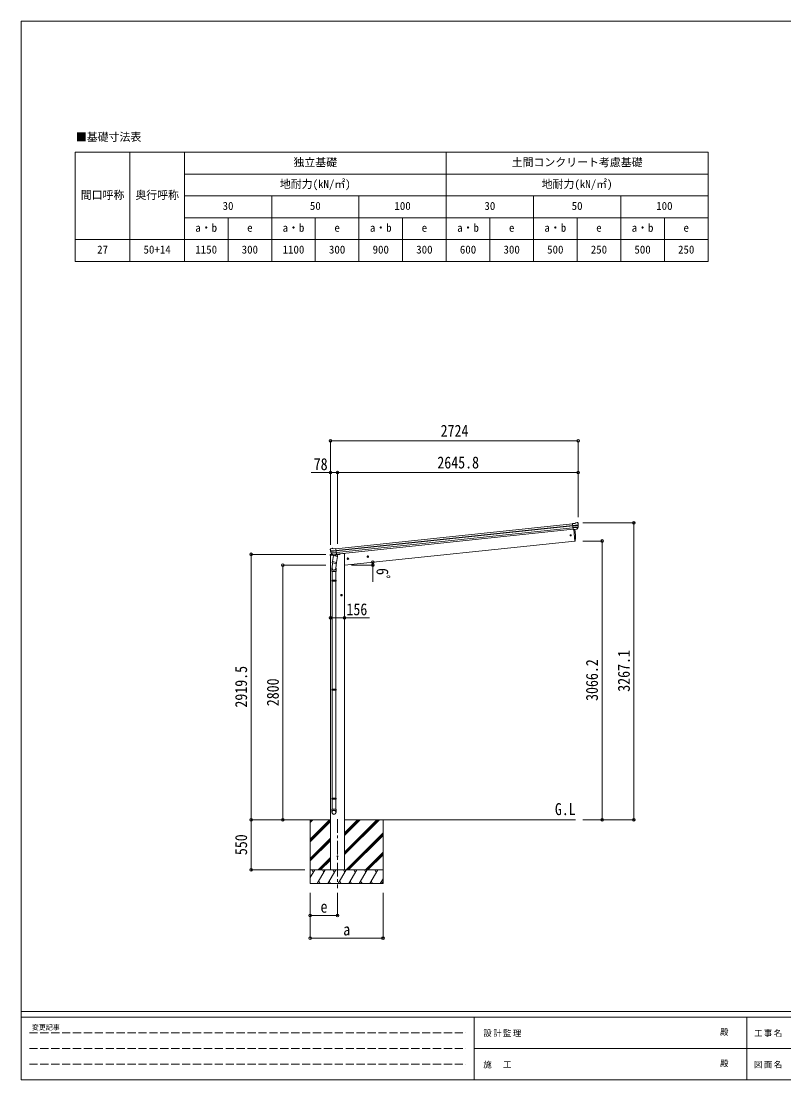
# Model space of a CAD drawing. Units: millimetres at full size, sheet at 1:30; some dimension numbers follow another scale. Extents: x -8432 to 8432, y -5820 to 5820.
# Drawn here: x -8432 to -42, y -5820 to 5820 of the extents above; entities that cross this region are included whole.
import ezdxf
from ezdxf.enums import TextEntityAlignment as Align

# ---------------------------------------------------------------- set-up
doc = ezdxf.new("R2010")
doc.units = ezdxf.units.MM
doc.header["$LTSCALE"] = 30
doc.header["$PDMODE"] = 32
doc.header["$PDSIZE"] = 30
doc.linetypes.add('CHAIN1', pattern=[8, 5, -1, 1, -1])
doc.linetypes.add('DASHED3', pattern=[4, 3, -1])
for name, color, linetype, lineweight in [('0-0_0', 7, 'Continuous', 9), ('0-1_本体', 5, 'CHAIN1', 9), ('0-3_ELV2', 4, 'Continuous', 9), ('0-6_OTH_LINE', 6, 'Continuous', 9), ('0-9_OUTLINE', 7, 'Continuous', 9), ('8-0', 7, 'Continuous', 18), ('F-0_240', 7, 'Continuous', 9)]:
    doc.layers.add(name, color=color, linetype=linetype, lineweight=lineweight)
doc.layers.add('0-7_SHAPE', color=7, linetype='Continuous')
doc.styles.add('ＭＳ ゴシック', font='')
doc.styles.get('ＭＳ ゴシック').set_extended_font_data('MS Gothic')

msp = doc.modelspace()

# ---------------------------------------------------------------- linework, layer by layer
at = {"layer": '0-0_0'}
for p, q in [((-5480.46, -2961.9), (-5029.33, -2961.9)), ((-5251.58, -2961.9), (-5251.58, -3661.9)), ((-5251.58, -3173.13), (-5040.35, -2961.9)), ((-5251.58, -2989.29), (-5224.2, -2961.9)), ((-5251.58, -2975.14), (-5238.34, -2961.9)), ((-5251.58, -3187.27), (-5029.33, -2965.03)), ((-5251.58, -3201.42), (-5029.33, -2979.17)), ((-4873.83, -2961.9), (-2333.88, -2961.9)), ((-4873.83, -3344.17), (-4491.56, -2961.9)), ((-4873.83, -3315.88), (-4519.85, -2961.9)), ((-4873.83, -3330.02), (-4505.71, -2961.9)), ((-4873.83, -3132.03), (-4703.7, -2961.9)), ((-4873.83, -3117.89), (-4717.84, -2961.9)), ((-4873.83, -3103.75), (-4731.98, -2961.9)), ((-4451.58, -2961.9), (-4451.58, -3661.9)), ((-4857.72, -3511.9), (-4451.58, -3105.77)), ((-4843.58, -3511.9), (-4451.58, -3119.91)), ((-4829.43, -3511.9), (-4451.58, -3134.05)), ((-5251.58, -3385.26), (-5029.33, -3163.02)), ((-5251.58, -3399.41), (-5029.33, -3177.16)), ((-5251.58, -3413.55), (-5029.33, -3191.3)), ((-5166.09, -3511.9), (-5029.33, -3375.15)), ((-4645.59, -3511.9), (-4451.58, -3317.9)), ((-4631.44, -3511.9), (-4451.58, -3332.04)), ((-4617.3, -3511.9), (-4451.58, -3346.18)), ((-5151.94, -3511.9), (-5029.33, -3389.29)), ((-5137.8, -3511.9), (-5029.33, -3403.43)), ((-4451.58, -3511.9), (-5251.58, -3511.9)), ((-5251.58, -3595.74), (-5203.18, -3511.9)), ((-5218.18, -3537.88), (-5233.18, -3511.9)), ((-5174.31, -3661.9), (-5087.71, -3511.9)), ((-5102.71, -3537.89), (-5117.71, -3511.9)), ((-5058.84, -3661.9), (-4972.24, -3511.9)), ((-4987.24, -3537.89), (-5002.24, -3511.9)), ((-4943.37, -3661.9), (-4856.77, -3511.9)), ((-4871.77, -3537.89), (-4886.77, -3511.9)), ((-4827.9, -3661.9), (-4741.3, -3511.9)), ((-4756.3, -3537.89), (-4771.3, -3511.9)), ((-4712.43, -3661.9), (-4625.83, -3511.9)), ((-4655.83, -3511.9), (-4640.83, -3537.89)), ((-4596.96, -3661.9), (-4510.36, -3511.9)), ((-4525.36, -3537.89), (-4540.36, -3511.9)), ((-5251.58, -3661.9), (-4451.58, -3661.9)), ((-5159.31, -3635.92), (-5144.31, -3661.9)), ((-5043.84, -3635.92), (-5028.84, -3661.9)), ((-4928.37, -3635.92), (-4913.37, -3661.9)), ((-4812.9, -3635.92), (-4797.9, -3661.9)), ((-4697.43, -3635.93), (-4682.43, -3661.9)), ((-4581.96, -3635.92), (-4566.96, -3661.9)), ((-4481.49, -3661.9), (-4451.58, -3610.09)), ((-4466.49, -3635.92), (-4451.58, -3661.76))]:
    msp.add_line(p, q, dxfattribs=at)
at = {"layer": '0-1_本体'}
msp.add_line((-4951.58, -2952.91), (-4951.58, -3712.12), dxfattribs=at)
at = {"layer": '0-3_ELV2'}
for p, q in [((-4969.42, 20.1), (-2367.67, 293.55)), ((-4967.43, 1.21), (-2365.68, 274.66)), ((-4967, -2.97), (-2365.25, 270.48)), ((-4964.91, -22.83), (-2363.16, 250.62)), ((-2361.4, 233.88), (-4963.15, -39.57)), ((-2341.36, 298.33), (-2367.88, 295.54)), ((-2361.09, 230.99), (-2367.88, 295.54)), ((-2365.72, 275.02), (-2305.98, 281.29)), ((-2305.5, 275.43), (-2365.11, 269.16)), ((-2306.34, 258.67), (-2363.37, 252.68)), ((-2307.73, 254.01), (-2362.9, 248.21)), ((-2317.74, 235.78), (-2361.12, 231.22)), ((-2350.88, 231.97), (-2325.55, 234.64)), ((-2341.36, 298.33), (-2329.76, 305.3)), ((-2328.53, 305.71), (-2315.04, 307.13)), ((-2325.55, 234.64), (-2325.29, 234.76)), ((-2325.29, 234.76), (-2317.6, 235.56)), ((-2316.29, 237.43), (-2306.84, 255.73)), ((-2315.24, 237), (-2305.12, 255.26)), ((-2311.37, 306.04), (-2311.38, 306.05)), ((-2311.37, 306.04), (-2306.19, 301.85)), ((-2304.81, 298.15), (-2305.12, 300)), ((-2361.09, 230.99), (-2351.15, 232.04)), ((-2354.21, 231.72), (-2340.82, 104.33)), ((-2351.15, 232.04), (-2350.88, 231.97)), ((-5031.87, 11.53), (-5031.95, 13.4)), ((-5030.58, 16.29), (-5031.28, 15.43)), ((-5027.08, 20.61), (-5030.58, 16.29)), ((-4967.47, 1.56), (-5027.21, -4.72)), ((-5027.08, 20.61), (-5027.08, 20.62)), ((-5023.72, 22.44), (-5023.72, 22.44)), ((-4996.15, 19.3), (-4969.63, 22.09)), ((-4962.84, -42.46), (-4969.63, 22.09)), ((-2340.82, 104.33), (-4874.33, -161.96)), ((-2340.82, 104.33), (-2338.77, 104.61)), ((-5031.58, -47.06), (-5032.47, -53.9)), ((-5032.47, -53.9), (-4998.74, -50.35)), ((-5029.33, -3511.9), (-5029.33, -53.56)), ((-5012.07, -42.7), (-5028.91, -44.47)), ((-5026.46, -10.56), (-4966.86, -4.29)), ((-5008.95, -46.12), (-5022.65, -30.36)), ((-5022.16, -26.77), (-4965.12, -20.78)), ((-5008.01, -45.48), (-5021.06, -29.54)), ((-5019.83, -31.04), (-4964.65, -25.24)), ((-4998.65, -46.23), (-5006.34, -47.03)), ((-5006.24, -46.8), (-4962.87, -42.24)), ((-5005.49, -47.04), (-5003.93, -46.87)), ((-5003.93, -46.87), (-4966.39, -42.93)), ((-4998.37, -46.29), (-4998.65, -46.23)), ((-4973.04, -43.63), (-4998.37, -46.29)), ((-4972.79, -43.51), (-4973.04, -43.63)), ((-4962.84, -42.46), (-4972.79, -43.51)), ((-4966.39, -42.93), (-4964.83, -42.76)), ((-4958.72, -46.14), (-4929.46, -43.07)), ((-4924.6, -35.52), (-4925.02, -38.75)), ((-4838.4, -83.26), (-4844.47, -87.68)), ((-4844.47, -87.68), (-4843.68, -95.14)), ((-4843.68, -95.14), (-4836.83, -98.19)), ((-4831.54, -86.32), (-4838.4, -83.26)), ((-4619.6, -60.27), (-4625.67, -64.68)), ((-4625.67, -64.68), (-4624.89, -72.14)), ((-4624.89, -72.14), (-4618.03, -75.2)), ((-4612.75, -63.32), (-4619.6, -60.27)), ((-4907.83, -483.95), (-4914.33, -487.7)), ((-4914.33, -487.7), (-4914.33, -495.21)), ((-4914.33, -495.21), (-4907.83, -498.96)), ((-4901.33, -487.7), (-4907.83, -483.95))]:
    msp.add_line(p, q, dxfattribs=at)
for points in [[(-5010.23, 23.86), (-5010.24, 23.86), (-5023.72, 22.44)], [(-4996.15, 19.3), (-5008.95, 23.71), (-5008.95, 23.71)], [(-4873.83, -3511.9), (-4873.83, -32.9), (-4893.83, -32.9), (-4924.68, -36.15)], [(-4836.83, -98.19), (-4830.76, -93.78), (-4831.54, -86.32)], [(-4618.03, -75.2), (-4611.96, -70.79), (-4612.75, -63.32)], [(-4907.83, -498.96), (-4901.33, -495.21), (-4901.33, -487.7)]]:
    msp.add_lwpolyline(points, dxfattribs=at)
for centre, radius in [((-2387.62, 166.88), 6.5), ((-4837.61, -90.73), 8.5), ((-4837.61, -90.73), 7.7), ((-4837.61, -90.73), 6.5), ((-4618.82, -67.73), 8.5), ((-4618.82, -67.73), 7.7), ((-4618.82, -67.73), 6.5), ((-4907.83, -491.46), 8.5), ((-4907.83, -491.46), 7.7), ((-4907.83, -491.46), 6.5), ((-4951.58, -3361.9), 4.5)]:
    msp.add_circle(centre, radius, dxfattribs=at)
for centre, radius, start, end in [((-3235.43, 144.53), 900, 357.63919, 5.64987), ((-2328.21, 302.73), 3, 96.02369, 120.97631), ((-2317.86, 238.45), 2.99, 285.2717, 331.00739), ((-2314.52, 302.16), 5, 51.04426, 95.95574), ((-2498.36, 276.5), 192.44, 1.4271, 6.57578), ((-2309.51, 257.11), 3, 332.69111, 354.20009), ((-2505.7, 277.04), 200.2, 354.20009, 359.53883), ((-2260.71, 283.41), 45.32, 182.67122, 185.64518), ((-2305.32, 274.09), 1.35, 95.1605, 97.91927), ((-2302.71, 275.64), 2.74, 179.02151, 184.43412), ((-2307.74, 256.72), 3, 331, 354.13916), ((-2505.7, 277.04), 202, 354.13916, 6), ((-4830.97, 32.64), 202, 186, 197.86084), ((-4838.04, 30.59), 192.44, 185.42422, 190.5729), ((-5023.2, 17.47), 5, 96.04426, 140.95574), ((-5009.92, 20.87), 3, 71.02369, 95.97631), ((-2339.19, 107.58), 3, 278, 357.63919), ((-5028.6, -47.46), 3, 96, 172.5), ((-5071.93, -12.06), 45.32, 6.35482, 9.32878), ((-5029.24, -10.92), 2.74, 7.56588, 12.97849), ((-5026.36, -11.91), 1.35, 94.08073, 96.8395), ((-4830.97, 32.64), 200.2, 192.46117, 197.79991), ((-5020.38, -28.39), 3, 197.86084, 221), ((-5018.73, -27.64), 3, 197.79991, 219.30889), ((-5006.69, -44.15), 2.99, 220.99261, 266.7283), ((-5005.55, -46.54), 0.5, 240.73754, 276), ((-4964.88, -42.27), 0.5, 276, 311.26246), ((-4929.98, -38.1), 5, 276, 352.5)]:
    msp.add_arc(centre, radius, start, end, dxfattribs=at)
for centre, major_axis, ratio, start_param, end_param in [((-2318.05, 238.76), (-0.11, 3), 0.642905, 3.24593831, 4.20392797), ((-2317.92, 238.55), (1.66, -2.51), 0.997631, 5.80419048, 5.89294842), ((-2317.99, 238.66), (3.53, -2.11), 0.650902, 5.25614477, 5.32895537), ((-2315.62, 239.01), (1.08, 3.13), 0.040856, 2.11350352, 2.14162489), ((-2307.07, 298.55), (-0.87, 5.91), 0.020485, 0.67143203, 1.56913061), ((-2312.46, 303.06), (5.88, -1.31), 0.24881, 0.46058498, 0.46410383), ((-2308.08, 299.52), (-2.34, 1.9), 0.995767, 3.98597162, 4.71238898), ((-2503.39, 255.09), (-20.92, 199.05), 0.994373, 4.71137894, 4.7277536), ((-5028.94, 13.54), (1.9, 2.34), 0.995767, 1.57079633, 2.29721369), ((-5025.4, 17.92), (-5.48, -2.51), 0.24881, 5.81908147, 5.82260033), ((-5029.74, 12.38), (-0.38, 5.97), 0.020485, 4.7140547, 5.61175327), ((-4828.67, 10.69), (-20.92, 199.05), 0.994373, 4.71137894, 4.7277536), ((-4828.67, 10.69), (-20.92, 199.05), 0.994373, 1.55543171, 1.57180637), ((-5008.99, -44.07), (-1.71, 2.84), 0.040856, 4.14156042, 4.16968179), ((-5006.56, -43.82), (-0.51, 2.96), 0.642905, 2.07925734, 3.03724699), ((-5006.6, -43.92), (-3.02, -2.79), 0.650902, 0.95422993, 1.02704053), ((-5006.65, -44.04), (-1.1, -2.8), 0.997631, 0.39023689, 0.47899483)]:
    msp.add_ellipse(centre, major_axis=major_axis, ratio=ratio, start_param=start_param, end_param=end_param, dxfattribs=at)
at = {"layer": '0-6_OTH_LINE'}
for p, q in [((-5029.33, 1205.15), (-5029.33, 64.07)), ((-5029.33, 1205.15), (-2305.78, 1205.15)), ((-2305.78, 1205.15), (-2305.78, 367.97)), ((-5029.33, 856.15), (-5029.33, 367.97)), ((-2305.78, 856.15), (-4951.58, 856.15)), ((-4951.58, 856.15), (-4951.58, 72.24)), ((-2305.78, 856.15), (-2305.78, 367.97)), ((-1691.08, 305.15), (-2254.95, 305.15)), ((-1691.08, 305.15), (-1691.08, -2961.9)), ((-2042.08, 104.33), (-2254.95, 104.33)), ((-2042.08, 104.33), (-2042.08, -2961.9)), ((-5901.58, -2961.9), (-5901.58, -42.42)), ((-5901.58, -42.42), (-5079.83, -42.42)), ((-5552.58, -2961.9), (-5552.58, -161.9)), ((-5552.58, -161.9), (-5079.83, -161.9)), ((-4873.83, -741.46), (-5029.33, -741.46)), ((-5901.58, -2961.9), (-5311.19, -2961.9)), ((-5901.58, -3511.9), (-5901.58, -2961.9)), ((-5552.58, -2961.9), (-5311.19, -2961.9)), ((-2042.08, -2961.9), (-2254.95, -2961.9)), ((-1691.08, -2961.9), (-2254.95, -2961.9)), ((-5901.58, -3511.9), (-5311.19, -3511.9)), ((-5251.58, -4261.9), (-5251.58, -3762.9)), ((-5251.58, -4011.9), (-5251.58, -3762.9)), ((-4951.58, -4011.9), (-4951.58, -3762.9)), ((-4451.58, -4261.9), (-4451.58, -3762.9)), ((-5251.58, -4011.9), (-4951.58, -4011.9)), ((-5251.58, -4261.9), (-4451.58, -4261.9))]:
    msp.add_line(p, q, dxfattribs=at)
at = {"layer": '0-6_OTH_LINE', "lineweight": 18}
for p, q in [((-4562.17, -161.96), (-4799.96, -161.96)), ((-4562.17, -161.96), (-4562.17, -343.46)), ((-4873.83, -741.46), (-4601.78, -741.46))]:
    msp.add_line(p, q, dxfattribs=at)
at = {"layer": '0-6_OTH_LINE'}
msp.add_lwpolyline([(-4951.58, 856.15), (-5029.33, 856.15), (-5242.85, 856.15)], dxfattribs=at)
msp.add_arc((-4799.96, -161.96), 237.79, 0, 7.8733, dxfattribs=at)
for p in [(-5029.33, 1205.15), (-2305.78, 1205.15), (-5029.33, 856.15), (-4951.58, 856.15), (-2305.78, 856.15), (-1691.08, 305.15), (-2042.08, 104.33), (-5901.58, -42.42), (-4564.42, -129.38), (-5552.58, -161.9), (-4562.17, -161.96), (-5029.33, -741.46), (-4873.83, -741.46), (-5901.58, -2961.9), (-5552.58, -2961.9), (-2042.08, -2961.9), (-1691.08, -2961.9), (-5901.58, -3511.9), (-5251.58, -4011.9), (-4951.58, -4011.9), (-5251.58, -4261.9), (-4451.58, -4261.9)]:
    msp.add_point(p, dxfattribs=at)
at = {"layer": '0-9_OUTLINE'}
for p, q in [((-4995.51, -55.4), (-5008.87, -121.06)), ((-5005.49, -47.04), (-4964.83, -42.76)), ((-5002.14, -47.34), (-5002.29, -48.07)), ((-5001.67, -49.2), (-4976.92, -58.95)), ((-4950.63, -64.53), (-4995.51, -55.4)), ((-4993.34, -52.48), (-4993.99, -55.71)), ((-4972.53, -43.96), (-4975.45, -58.31)), ((-4963.99, -130.19), (-4950.63, -64.53)), ((-4963.01, -40.88), (-4962.08, -41.07)), ((-4962.08, -41.07), (-4950.88, -57.99)), ((-4950.88, -57.99), (-4952.15, -64.22)), ((-5014.17, -229.23), (-5014.17, -194.88)), ((-4968.17, -229.23), (-5014.17, -229.23)), ((-5012.17, -229.23), (-5012.17, -325.97)), ((-5006.46, -136.34), (-5012.02, -192.07)), ((-5011.35, -133.3), (-5008.86, -121.06)), ((-5011.13, -134.7), (-5011.13, -134.7)), ((-5009.8, -135.66), (-4968.84, -144)), ((-4963.99, -130.19), (-5008.87, -121.06)), ((-4963.55, -128.05), (-4970.21, -195.79)), ((-4970.17, -229.23), (-4970.17, -325.97)), ((-4968.17, -194.57), (-4968.17, -229.23)), ((-4964, -130.18), (-4966.54, -142.66)), ((-5014.17, -327.97), (-5013.17, -325.97)), ((-4968.17, -327.97), (-5014.17, -327.97)), ((-4968.17, -335.97), (-5014.17, -335.97)), ((-4969.17, -325.97), (-5013.17, -325.97)), ((-4969.17, -337.97), (-5013.17, -337.97)), ((-5012.17, -337.97), (-5012.17, -1524.16)), ((-4970.17, -337.97), (-4970.17, -1524.16)), ((-4968.17, -327.97), (-4969.17, -325.97)), ((-4968.17, -335.97), (-4969.17, -337.97)), ((-4968.17, -327.97), (-4968.17, -335.97)), ((-5014.17, -1526.16), (-5013.17, -1524.16)), ((-4968.17, -1526.16), (-5014.17, -1526.16)), ((-4968.17, -1534.16), (-5014.17, -1534.16)), ((-4969.17, -1524.16), (-5013.17, -1524.16)), ((-4969.17, -1536.16), (-5013.17, -1536.16)), ((-5012.17, -1536.16), (-5012.17, -2722.35)), ((-4970.17, -1536.16), (-4970.17, -2722.35)), ((-4968.17, -1526.16), (-4969.17, -1524.16)), ((-4968.17, -1534.16), (-4969.17, -1536.16)), ((-4968.17, -1526.16), (-4968.17, -1534.16)), ((-5014.17, -2724.35), (-5013.17, -2722.35)), ((-4968.17, -2724.35), (-5014.17, -2724.35)), ((-4968.17, -2732.35), (-5014.17, -2732.35)), ((-4969.17, -2722.35), (-5013.17, -2722.35)), ((-4969.17, -2734.35), (-5013.17, -2734.35)), ((-5012.17, -2734.35), (-5012.17, -2844.35)), ((-4970.17, -2734.35), (-4970.17, -2844.35)), ((-4968.17, -2724.35), (-4969.17, -2722.35)), ((-4968.17, -2732.35), (-4969.17, -2734.35)), ((-4968.17, -2724.35), (-4968.17, -2732.35)), ((-5014.17, -2878.49), (-5014.17, -2844.35)), ((-4968.17, -2844.35), (-5014.17, -2844.35)), ((-4968.17, -2878.49), (-4968.17, -2844.35))]:
    msp.add_line(p, q, dxfattribs=at)
for points in [[(-5014.17, -327.97), (-5014.17, -335.97), (-5013.17, -337.97)], [(-5014.17, -1526.16), (-5014.17, -1534.16), (-5013.17, -1536.16)], [(-5014.17, -2724.35), (-5014.17, -2732.35), (-5013.17, -2734.35)]]:
    msp.add_lwpolyline(points, dxfattribs=at)
for centre, radius, start, end in [((-5005.55, -46.54), 0.5, 240.73754, 276), ((-5002.63, -47.24), 0.5, 348.5, 96), ((-5001.31, -48.27), 1, 168.5, 248.5), ((-4976.44, -58.03), 1.03, 242.53897, 344.46569), ((-4971.95, -44.12), 0.604, 93.09842, 164.70595), ((-4964.88, -42.27), 0.5, 276, 311.26246), ((-4984.17, -194.88), 30, 177.45142, 180), ((-5009.45, -133.73), 1.95, 167.54017, 209.97766), ((-5009.4, -133.7), 2, 209.90962, 258.5), ((-4968.44, -142.04), 2, 258.5, 341.96843)]:
    msp.add_arc(centre, radius, start, end, dxfattribs=at)
for centre, major_axis, ratio, start_param, end_param in [((-4991.17, -194.57), (23, 0), 0.996195, 2.62193603, 6.60747969), ((-4991.17, -194.57), (21, 0), 0.996195, 3.02154981, 6.2247991), ((-4991.17, -2876.75), (-23, 0), 0.996195, 3.14159265, 6.28318531), ((-4991.17, -2878.49), (-23, 0), 0.996195, 3.14159265, 6.28318531), ((-4991.17, -2878.49), (0, -23.43), 0.981806, 4.71238898, 7.85398163)]:
    msp.add_ellipse(centre, major_axis=major_axis, ratio=ratio, start_param=start_param, end_param=end_param, dxfattribs=at)
msp.add_ellipse((-4991.17, -2878.49), major_axis=(21, 0), ratio=0.996195, dxfattribs=at)
at = {"layer": '8-0'}
for p, q in [((-7836.24, 4378.22), (-876.24, 4378.22)), ((-7836.24, 4378.22), (-7836.24, 3178.22)), ((-7236.24, 4378.22), (-7236.24, 3178.22)), ((-6636.24, 4378.22), (-6636.24, 3178.22)), ((-3756.24, 4378.22), (-3756.24, 3178.22)), ((-876.24, 4378.22), (-876.24, 3178.22)), ((-6636.24, 4138.22), (-876.24, 4138.22)), ((-6636.24, 3898.22), (-876.24, 3898.22)), ((-5676.24, 3898.22), (-5676.24, 3178.22)), ((-4716.24, 3898.22), (-4716.24, 3178.22)), ((-2796.24, 3898.22), (-2796.24, 3178.22)), ((-1836.24, 3898.22), (-1836.24, 3178.22)), ((-6636.24, 3658.22), (-876.24, 3658.22)), ((-6156.24, 3658.22), (-6156.24, 3178.22)), ((-5196.24, 3658.22), (-5196.24, 3178.22)), ((-4236.24, 3658.22), (-4236.24, 3178.22)), ((-3276.24, 3658.22), (-3276.24, 3178.22)), ((-2316.24, 3658.22), (-2316.24, 3178.22)), ((-1356.24, 3658.22), (-1356.24, 3178.22)), ((-7836.24, 3418.22), (-876.24, 3418.22)), ((-7836.24, 3178.22), (-876.24, 3178.22))]:
    msp.add_line(p, q, dxfattribs=at)
at = {"layer": 'F-0_240', "color": 5}
for p, q in [((-8432.06, 5820), (-8432.06, -5820)), ((-8432.06, 5820), (8007.94, 5820)), ((-8432.06, -5070), (8007.94, -5070)), ((-8432.06, -5130), (5341.19, -5130)), ((-3448.82, -5130), (-3448.82, -5820)), ((-448.82, -5130), (-448.82, -5820)), ((-3448.82, -5475), (2701.18, -5475)), ((-8432.06, -5820), (8007.94, -5820))]:
    msp.add_line(p, q, dxfattribs=at)
at = {"layer": 'F-0_240', "color": 4, "linetype": 'DASHED3'}
for p, q in [((-8342.06, -5302.5), (-3538.82, -5302.5)), ((-8342.06, -5475), (-3538.82, -5475)), ((-8342.06, -5647.5), (-3538.82, -5647.5))]:
    msp.add_line(p, q, dxfattribs=at)

# ---------------------------------------------------------------- texts
at = {"layer": '0-6_OTH_LINE', "color": 7, "style": 'ＭＳ ゴシック', "width": 0.85}
for s, p in [('2724', (-3817.55, 1211.15)), ('78', (-5213.71, 843.87)), ('2645.8', (-3853.68, 862.15)), ('156', (-4853.65, -752.22)), ('e', (-5139.08, -4021.9)), ('a', (-4889.08, -4271.9))]:
    msp.add_text(s, height=132, dxfattribs=at).set_placement(p, align=Align.BOTTOM_LEFT)
for s, rotation, p in [('6ﾟ', 270, (-4562.63, -193.48)), ('3267.1', 90, (-1697.08, -1553.38)), ('2919.5', 90, (-5907.58, -1727.16)), ('3066.2', 90, (-2048.08, -1653.79)), ('2800', 90, (-5558.58, -1711.9)), ('550', 90, (-5907.58, -3349.4))]:
    msp.add_text(s, height=132, rotation=rotation, dxfattribs=at).set_placement(p, align=Align.BOTTOM_LEFT)
at = {"layer": '0-7_SHAPE', "style": 'ＭＳ ゴシック', "width": 0.85}
msp.add_text('G.L', height=132, dxfattribs=at).set_placement((-2560.84, -2949.1), align=Align.BOTTOM_LEFT)
at = {"layer": '8-0', "style": 'ＭＳ ゴシック'}
for s, p in [('■基礎寸法表', (-7830.49, 4476.72)), ('独立基礎', (-5436.24, 4198.22)), ('土間コンクリート考慮基礎', (-3036.24, 4198.22)), ('地耐力(kN/㎡)', (-5586.24, 3958.22)), ('地耐力(kN/㎡)', (-2706.24, 3958.22)), ('間口呼称', (-7776.24, 3838.22)), ('奥行呼称', (-7176.24, 3838.22)), ('30', (-6216.24, 3718.22)), ('50', (-5256.24, 3718.22)), ('100', (-4326.24, 3718.22)), ('30', (-3336.24, 3718.22)), ('50', (-2376.24, 3718.22)), ('100', (-1446.24, 3718.22)), ('a・b', (-6516.24, 3478.22)), ('e', (-5946.24, 3478.22)), ('a・b', (-5556.24, 3478.22)), ('e', (-4986.24, 3478.22)), ('a・b', (-4596.24, 3478.22)), ('e', (-4026.24, 3478.22)), ('a・b', (-3636.24, 3478.22)), ('e', (-3066.24, 3478.22)), ('a・b', (-2676.24, 3478.22)), ('e', (-2106.24, 3478.22)), ('a・b', (-1716.24, 3478.22)), ('e', (-1146.24, 3478.22)), ('27', (-7596.24, 3238.22)), ('50+14', (-7086.24, 3238.22)), ('1150', (-6516.24, 3238.22)), ('300', (-6006.24, 3238.22)), ('1100', (-5556.24, 3238.22)), ('300', (-5046.24, 3238.22)), ('900', (-4566.24, 3238.22)), ('300', (-4086.24, 3238.22)), ('600', (-3606.24, 3238.22)), ('300', (-3126.24, 3238.22)), ('500', (-2646.24, 3238.22)), ('250', (-2166.24, 3238.22)), ('500', (-1686.24, 3238.22)), ('250', (-1206.24, 3238.22))]:
    msp.add_text(s, height=87.98, dxfattribs=at).set_placement(p, align=Align.BOTTOM_LEFT)
at = {"layer": 'F-0_240', "style": 'ＭＳ ゴシック'}
for s, height, p in [('変更記事', 54.99, (-8314.83, -5287.5)), ('殿', 65.98, (-744.53, -5347.5)), ('殿', 65.98, (-744.53, -5692.5))]:
    msp.add_text(s, height=height, dxfattribs=at).set_placement(p, align=Align.BOTTOM_LEFT)
at = {"layer": 'F-0_240', "char_height": 65.98, "attachment_point": 7, "style": 'ＭＳ ゴシック'}
for s, insert in [('\\T1.17;設計監理', (-3347.49, -5347.5)), ('\\T1.17;工事名', (-369.71, -5347.5)), ('\\T1.17;施\u3000工', (-3347.49, -5692.5)), ('\\T1.17;図面名', (-369.71, -5692.5))]:
    msp.add_mtext(s, dxfattribs=dict(at, insert=insert))

doc.saveas('drawing.dxf')
